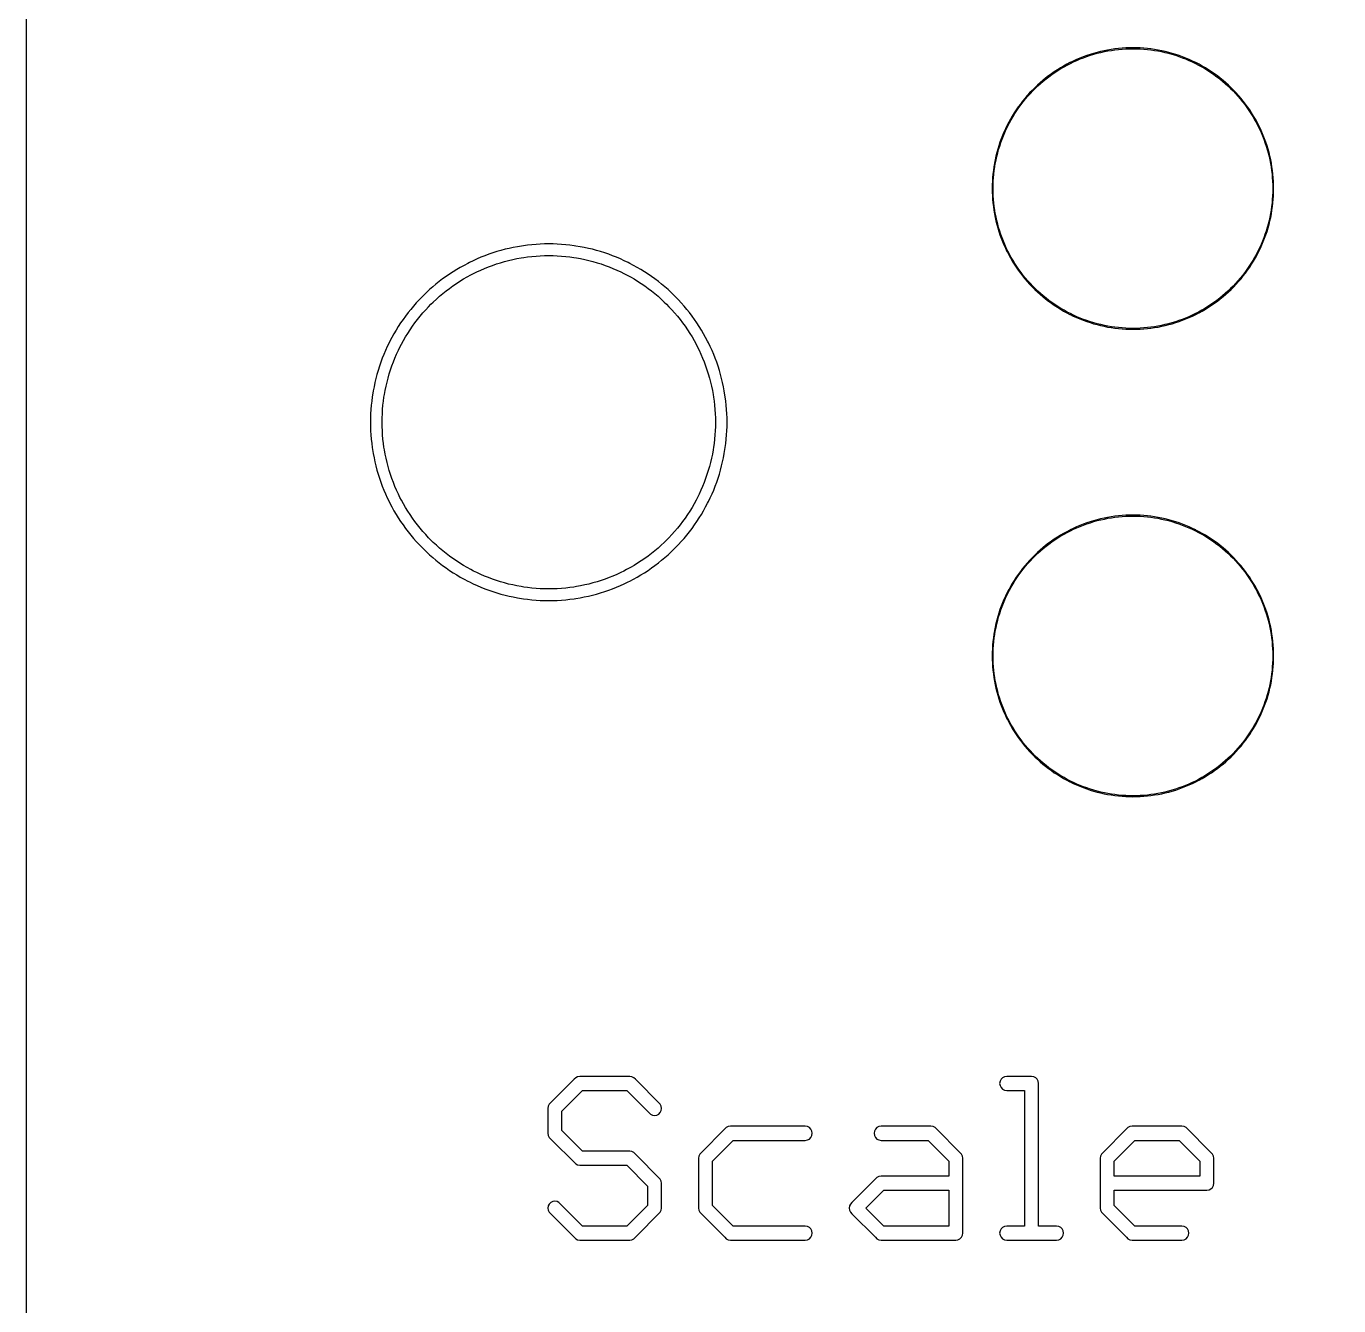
# Model space of a CAD drawing. Extents: x 9 to 70, y 0 to 129.
# Drawn here: x 8.95 to 23.21, y 82.99 to 96.9 of the extents above; entities that cross this region are included whole.
import ezdxf

# ---------------------------------------------------------------- set-up
doc = ezdxf.new("R2010")
doc.units = 0

msp = doc.modelspace()

# ---------------------------------------------------------------- linework, layer by layer
at = {"color": 5, "true_color": 0x0000ff}
msp.add_polyline3d([(69.56653, 0.3175, 0), (69.56653, 128.81762, 0), (8.94638, 128.81762, 0), (8.94638, 0.3175, 0), (69.56653, 0.3175, 0)], close=True, dxfattribs=at)
at = {"color": 34, "true_color": 0x008000}
for points in [[(8.94639, 0.3175, 0), (69.56654, 0.3175, 0), (69.56654, 128.81762, 0), (8.94639, 128.81762, 0), (8.94639, 0.3175, 0)], [(22.07279, 94.0703, 0), (22.09972, 94.09875, 0), (22.12613, 94.12771, 0), (22.15153, 94.15768, 0), (22.17642, 94.18816, 0), (22.2003, 94.21915, 0), (22.22341, 94.2509, 0), (22.24577, 94.28315, 0), (22.26736, 94.31617, 0), (22.28793, 94.34945, 0), (22.30774, 94.38348, 0), (22.32679, 94.41777, 0), (22.34483, 94.45283, 0), (22.34553, 94.45421, 0), (22.36255, 94.48951, 0), (22.3788, 94.52533, 0), (22.39404, 94.56139, 0), (22.40827, 94.59797, 0), (22.42173, 94.6348, 0), (22.43418, 94.67214, 0), (22.44561, 94.70973, 0), (22.45602, 94.74758, 0), (22.46542, 94.78568, 0), (22.47405, 94.82403, 0), (22.48167, 94.86264, 0), (22.48802, 94.90125, 0), (22.48827, 94.90278, 0), (22.49385, 94.94164, 0), (22.49843, 94.98075, 0), (22.50198, 95.01987, 0), (22.50452, 95.05899, 0), (22.50605, 95.0981, 0), (22.50655, 95.13747, 0), (22.50605, 95.17684, 0), (22.50452, 95.21596, 0), (22.50198, 95.25508, 0), (22.49843, 95.29419, 0), (22.49385, 95.33331, 0), (22.48827, 95.37217, 0), (22.48802, 95.3737, 0), (22.48192, 95.41078, 0), (22.48167, 95.41231, 0), (22.47405, 95.45092, 0), (22.46542, 95.48927, 0), (22.45602, 95.52737, 0), (22.44561, 95.56522, 0), (22.43418, 95.60281, 0), (22.42173, 95.64015, 0), (22.40827, 95.67698, 0), (22.39404, 95.71355, 0), (22.3788, 95.74962, 0), (22.36255, 95.78543, 0), (22.34553, 95.82074, 0), (22.34483, 95.82212, 0), (22.3275, 95.85579, 0), (22.32679, 95.85717, 0), (22.30774, 95.89146, 0), (22.28793, 95.9255, 0), (22.26736, 95.95877, 0), (22.24577, 95.99179, 0), (22.22341, 96.02405, 0), (22.2003, 96.0558, 0), (22.17642, 96.08679, 0), (22.15153, 96.11727, 0), (22.12613, 96.14724, 0), (22.09972, 96.1762, 0), (22.07279, 96.20464, 0), (22.0717, 96.20574, 0), (22.04376, 96.23368, 0), (22.01531, 96.2606, 0), (21.98635, 96.28702, 0), (21.95638, 96.31242, 0), (21.9259, 96.33731, 0), (21.89491, 96.36119, 0), (21.86316, 96.3843, 0), (21.8309, 96.40665, 0), (21.79788, 96.42824, 0), (21.76461, 96.44882, 0), (21.73057, 96.46863, 0), (21.69628, 96.48768, 0), (21.66123, 96.50571, 0), (21.65985, 96.50642, 0), (21.62455, 96.52344, 0), (21.58873, 96.53969, 0), (21.55266, 96.55493, 0), (21.51609, 96.56916, 0), (21.47926, 96.58262, 0), (21.44192, 96.59506, 0), (21.40433, 96.60649, 0), (21.36648, 96.61691, 0), (21.32838, 96.62631, 0), (21.29003, 96.63494, 0), (21.25142, 96.64256, 0), (21.21281, 96.64891, 0), (21.21128, 96.64915, 0), (21.17242, 96.65474, 0), (21.1333, 96.65931, 0), (21.09419, 96.66287, 0), (21.05507, 96.66541, 0), (21.01596, 96.66693, 0), (20.97659, 96.66744, 0), (20.93722, 96.66693, 0), (20.8981, 96.66541, 0), (20.85898, 96.66287, 0), (20.81987, 96.65931, 0), (20.78075, 96.65474, 0), (20.74189, 96.64915, 0), (20.74036, 96.64891, 0), (20.70175, 96.64256, 0), (20.66313, 96.63494, 0), (20.62479, 96.62631, 0), (20.58669, 96.61691, 0), (20.54883, 96.60649, 0), (20.51125, 96.59506, 0), (20.47391, 96.58262, 0), (20.43708, 96.56916, 0), (20.40051, 96.55493, 0), (20.36443, 96.53969, 0), (20.32862, 96.52344, 0), (20.29332, 96.50642, 0), (20.29194, 96.50571, 0), (20.25688, 96.48768, 0), (20.2226, 96.46863, 0), (20.18856, 96.44882, 0), (20.15529, 96.42824, 0), (20.12227, 96.40665, 0), (20.09001, 96.3843, 0), (20.05826, 96.36119, 0), (20.02727, 96.33731, 0), (19.99679, 96.31242, 0), (19.96681, 96.28702, 0), (19.93786, 96.2606, 0), (19.90941, 96.23368, 0), (19.88037, 96.20464, 0), (19.85344, 96.1762, 0), (19.82704, 96.14724, 0), (19.80164, 96.11727, 0), (19.77675, 96.08679, 0), (19.75287, 96.0558, 0), (19.72976, 96.02405, 0), (19.7074, 95.99179, 0), (19.68581, 95.95877, 0), (19.66524, 95.9255, 0), (19.64543, 95.89146, 0), (19.62638, 95.85717, 0), (19.62567, 95.85579, 0), (19.60833, 95.82212, 0), (19.60764, 95.82074, 0), (19.59062, 95.78543, 0), (19.57436, 95.74962, 0), (19.55913, 95.71355, 0), (19.54489, 95.67698, 0), (19.53144, 95.64015, 0), (19.51898, 95.60281, 0), (19.50756, 95.56522, 0), (19.49715, 95.52737, 0), (19.48774, 95.48927, 0), (19.47912, 95.45092, 0), (19.4715, 95.41231, 0), (19.47125, 95.41078, 0), (19.46515, 95.3737, 0), (19.4649, 95.37217, 0), (19.45932, 95.33331, 0), (19.45474, 95.29419, 0), (19.45119, 95.25508, 0), (19.44865, 95.21596, 0), (19.44712, 95.17684, 0), (19.44662, 95.13747, 0), (19.44712, 95.0981, 0), (19.44865, 95.05899, 0), (19.45119, 95.01987, 0), (19.45474, 94.98075, 0), (19.45932, 94.94164, 0), (19.4649, 94.90278, 0), (19.46515, 94.90125, 0), (19.4715, 94.86264, 0), (19.47912, 94.82403, 0), (19.48774, 94.78568, 0), (19.49715, 94.74758, 0), (19.50756, 94.70973, 0), (19.51898, 94.67214, 0), (19.53144, 94.6348, 0), (19.54489, 94.59797, 0), (19.55913, 94.56139, 0), (19.57436, 94.52533, 0), (19.59062, 94.48951, 0), (19.60764, 94.45421, 0), (19.60833, 94.45283, 0), (19.62638, 94.41777, 0), (19.64543, 94.38348, 0), (19.66524, 94.34945, 0), (19.68581, 94.31617, 0), (19.7074, 94.28315, 0), (19.72976, 94.2509, 0), (19.75287, 94.21915, 0), (19.77675, 94.18816, 0), (19.80164, 94.15768, 0), (19.82704, 94.12771, 0), (19.85344, 94.09875, 0), (19.88037, 94.0703, 0), (19.8807, 94.06997, 0), (19.90941, 94.04127, 0), (19.93786, 94.01434, 0), (19.96681, 93.98793, 0), (19.99679, 93.96253, 0), (20.02727, 93.93763, 0), (20.05826, 93.91376, 0), (20.09001, 93.89064, 0), (20.12227, 93.86829, 0), (20.15529, 93.8467, 0), (20.18856, 93.82613, 0), (20.2226, 93.80632, 0), (20.25688, 93.78727, 0), (20.25827, 93.78656, 0), (20.29194, 93.76923, 0), (20.29332, 93.76853, 0), (20.32862, 93.75151, 0), (20.36443, 93.73525, 0), (20.40051, 93.72001, 0), (20.43708, 93.70579, 0), (20.47391, 93.69233, 0), (20.51125, 93.67988, 0), (20.54883, 93.66845, 0), (20.58669, 93.65804, 0), (20.62479, 93.64864, 0), (20.66313, 93.64, 0), (20.70175, 93.63238, 0), (20.74036, 93.62603, 0), (20.74189, 93.62579, 0), (20.78075, 93.6202, 0), (20.81987, 93.61563, 0), (20.85898, 93.61208, 0), (20.8981, 93.60954, 0), (20.93722, 93.60801, 0), (20.97659, 93.6075, 0), (21.01596, 93.60801, 0), (21.05507, 93.60954, 0), (21.09419, 93.61208, 0), (21.1333, 93.61563, 0), (21.17242, 93.6202, 0), (21.21128, 93.62579, 0), (21.21281, 93.62603, 0), (21.25142, 93.63238, 0), (21.29003, 93.64, 0), (21.32838, 93.64864, 0), (21.36648, 93.65804, 0), (21.40433, 93.66845, 0), (21.44192, 93.67988, 0), (21.47926, 93.69233, 0), (21.51609, 93.70579, 0), (21.55266, 93.72001, 0), (21.58873, 93.73525, 0), (21.62455, 93.75151, 0), (21.65985, 93.76853, 0), (21.66123, 93.76923, 0), (21.6949, 93.78656, 0), (21.69628, 93.78727, 0), (21.73057, 93.80632, 0), (21.76461, 93.82613, 0), (21.79788, 93.8467, 0), (21.8309, 93.86829, 0), (21.86316, 93.89064, 0), (21.89491, 93.91376, 0), (21.9259, 93.93763, 0), (21.95638, 93.96253, 0), (21.98635, 93.98793, 0), (22.01531, 94.01434, 0), (22.04376, 94.04127, 0), (22.07279, 94.0703, 0)], [(21.05507, 93.61944, 0), (21.01596, 93.61792, 0), (20.97659, 93.61741, 0), (20.93722, 93.61792, 0), (20.8981, 93.61944, 0), (20.85898, 93.62198, 0), (20.81987, 93.62554, 0), (20.78075, 93.63011, 0), (20.74245, 93.63562, 0), (20.7048, 93.64181, 0), (20.6662, 93.64943, 0), (20.62784, 93.65806, 0), (20.58974, 93.66746, 0), (20.5519, 93.67787, 0), (20.5143, 93.6893, 0), (20.47697, 93.70175, 0), (20.44014, 93.71521, 0), (20.40356, 93.72944, 0), (20.3675, 93.74468, 0), (20.33168, 93.76093, 0), (20.29668, 93.7778, 0), (20.2627, 93.79528, 0), (20.22842, 93.81433, 0), (20.19438, 93.83414, 0), (20.16111, 93.85472, 0), (20.12809, 93.87631, 0), (20.09583, 93.89866, 0), (20.06408, 93.92177, 0), (20.03309, 93.94565, 0), (20.00261, 93.97054, 0), (19.97263, 93.99594, 0), (19.94368, 94.02236, 0), (19.9153, 94.04922, 0), (19.88821, 94.07631, 0), (19.86147, 94.10457, 0), (19.83505, 94.13353, 0), (19.80965, 94.1635, 0), (19.78475, 94.19398, 0), (19.76088, 94.22497, 0), (19.73777, 94.25672, 0), (19.71542, 94.28898, 0), (19.69382, 94.322, 0), (19.67325, 94.35527, 0), (19.65344, 94.38931, 0), (19.63439, 94.4236, 0), (19.61676, 94.45788, 0), (19.60004, 94.49257, 0), (19.58379, 94.52839, 0), (19.56854, 94.56446, 0), (19.55432, 94.60103, 0), (19.54085, 94.63786, 0), (19.52842, 94.6752, 0), (19.51699, 94.71279, 0), (19.50657, 94.75064, 0), (19.49717, 94.78874, 0), (19.48854, 94.82709, 0), (19.48092, 94.8657, 0), (19.47473, 94.90334, 0), (19.46922, 94.94164, 0), (19.46465, 94.98075, 0), (19.46108, 95.01987, 0), (19.45855, 95.05899, 0), (19.45703, 95.0981, 0), (19.45652, 95.13747, 0), (19.45703, 95.17684, 0), (19.45855, 95.21596, 0), (19.46108, 95.25508, 0), (19.46465, 95.29419, 0), (19.46922, 95.33331, 0), (19.47473, 95.37161, 0), (19.48092, 95.40925, 0), (19.48854, 95.44785, 0), (19.49717, 95.48621, 0), (19.50657, 95.52431, 0), (19.51699, 95.56215, 0), (19.52842, 95.59975, 0), (19.54085, 95.63708, 0), (19.55432, 95.67391, 0), (19.56854, 95.71049, 0), (19.58379, 95.74656, 0), (19.60004, 95.78237, 0), (19.61676, 95.81707, 0), (19.63439, 95.85135, 0), (19.65344, 95.88564, 0), (19.67325, 95.91968, 0), (19.69382, 95.95295, 0), (19.71542, 95.98597, 0), (19.73777, 96.01823, 0), (19.76088, 96.04998, 0), (19.78475, 96.08097, 0), (19.80965, 96.11145, 0), (19.83505, 96.14142, 0), (19.86147, 96.17037, 0), (19.88839, 96.19882, 0), (19.91522, 96.22566, 0), (19.91524, 96.22567, 0), (19.94368, 96.25259, 0), (19.97263, 96.27901, 0), (20.00261, 96.30441, 0), (20.03309, 96.3293, 0), (20.06408, 96.35317, 0), (20.09583, 96.37629, 0), (20.12809, 96.39864, 0), (20.16111, 96.42023, 0), (20.19438, 96.4408, 0), (20.22842, 96.46062, 0), (20.2627, 96.47967, 0), (20.29668, 96.49714, 0), (20.33168, 96.51401, 0), (20.3675, 96.53027, 0), (20.40356, 96.54551, 0), (20.44014, 96.55973, 0), (20.47697, 96.5732, 0), (20.5143, 96.58564, 0), (20.5519, 96.59707, 0), (20.58974, 96.60749, 0), (20.62784, 96.61688, 0), (20.6662, 96.62552, 0), (20.7048, 96.63314, 0), (20.74245, 96.63933, 0), (20.78075, 96.64484, 0), (20.81987, 96.64941, 0), (20.85898, 96.65296, 0), (20.8981, 96.6555, 0), (20.93722, 96.65703, 0), (20.97659, 96.65754, 0), (21.01596, 96.65703, 0), (21.05507, 96.6555, 0), (21.09419, 96.65296, 0), (21.1333, 96.64941, 0), (21.17242, 96.64484, 0), (21.21072, 96.63933, 0), (21.24836, 96.63314, 0), (21.28697, 96.62552, 0), (21.32532, 96.61688, 0), (21.36342, 96.60749, 0), (21.40127, 96.59707, 0), (21.43886, 96.58564, 0), (21.4762, 96.5732, 0), (21.51303, 96.55973, 0), (21.5496, 96.54551, 0), (21.58567, 96.53027, 0), (21.62148, 96.51401, 0), (21.65649, 96.49715, 0), (21.69046, 96.47967, 0), (21.72475, 96.46062, 0), (21.75879, 96.4408, 0), (21.79206, 96.42023, 0), (21.82508, 96.39864, 0), (21.85734, 96.37629, 0), (21.88909, 96.35317, 0), (21.92008, 96.3293, 0), (21.95056, 96.30441, 0), (21.98053, 96.27901, 0), (22.00949, 96.25259, 0), (22.03793, 96.22567, 0), (22.06478, 96.19882, 0), (22.0917, 96.17037, 0), (22.11812, 96.14142, 0), (22.14352, 96.11145, 0), (22.16841, 96.08097, 0), (22.19229, 96.04998, 0), (22.2154, 96.01823, 0), (22.23775, 95.98597, 0), (22.25934, 95.95295, 0), (22.27992, 95.91968, 0), (22.29973, 95.88564, 0), (22.31878, 95.85135, 0), (22.33626, 95.81737, 0), (22.35313, 95.78237, 0), (22.36938, 95.74656, 0), (22.38462, 95.71049, 0), (22.39885, 95.67391, 0), (22.41231, 95.63708, 0), (22.42475, 95.59975, 0), (22.43618, 95.56215, 0), (22.4466, 95.52431, 0), (22.456, 95.48621, 0), (22.46463, 95.44785, 0), (22.47225, 95.40925, 0), (22.47844, 95.37161, 0), (22.48395, 95.33331, 0), (22.48852, 95.29419, 0), (22.49208, 95.25508, 0), (22.49462, 95.21596, 0), (22.49614, 95.17684, 0), (22.49665, 95.13747, 0), (22.49614, 95.0981, 0), (22.49462, 95.05899, 0), (22.49208, 95.01987, 0), (22.48852, 94.98075, 0), (22.48395, 94.94164, 0), (22.47844, 94.90334, 0), (22.47225, 94.8657, 0), (22.46463, 94.82709, 0), (22.456, 94.78874, 0), (22.4466, 94.75064, 0), (22.43618, 94.71279, 0), (22.42475, 94.6752, 0), (22.41231, 94.63786, 0), (22.39885, 94.60103, 0), (22.38462, 94.56446, 0), (22.36938, 94.52839, 0), (22.35313, 94.49257, 0), (22.33626, 94.45758, 0), (22.31878, 94.4236, 0), (22.29973, 94.38931, 0), (22.27992, 94.35527, 0), (22.25934, 94.322, 0), (22.23775, 94.28898, 0), (22.2154, 94.25672, 0), (22.19229, 94.22497, 0), (22.16841, 94.19398, 0), (22.14352, 94.1635, 0), (22.11812, 94.13353, 0), (22.0917, 94.10457, 0), (22.06496, 94.07631, 0), (22.03787, 94.04922, 0), (22.00949, 94.02236, 0), (21.98053, 93.99594, 0), (21.95056, 93.97054, 0), (21.92008, 93.94565, 0), (21.88909, 93.92177, 0), (21.85734, 93.89866, 0), (21.82508, 93.87631, 0), (21.79206, 93.85472, 0), (21.75879, 93.83414, 0), (21.72475, 93.81433, 0), (21.69046, 93.79528, 0), (21.65648, 93.7778, 0), (21.62148, 93.76093, 0), (21.58567, 93.74468, 0), (21.5496, 93.72944, 0), (21.51303, 93.71521, 0), (21.4762, 93.70175, 0), (21.43886, 93.6893, 0), (21.40127, 93.67787, 0), (21.36342, 93.66746, 0), (21.32532, 93.65806, 0), (21.28697, 93.64943, 0), (21.24836, 93.64181, 0), (21.21072, 93.63562, 0), (21.17242, 93.63011, 0), (21.1333, 93.62554, 0), (21.09419, 93.62198, 0), (21.05507, 93.61944, 0)], [(14.58061, 94.53549, 0), (14.53464, 94.53372, 0), (14.48866, 94.53092, 0), (14.44269, 94.52686, 0), (14.39697, 94.52178, 0), (14.3515, 94.51568, 0), (14.33188, 94.51257, 0), (14.28641, 94.50521, 0), (14.2412, 94.49683, 0), (14.19624, 94.48743, 0), (14.15129, 94.47676, 0), (14.10684, 94.46508, 0), (14.06264, 94.45212, 0), (14.0187, 94.43815, 0), (13.97526, 94.42317, 0), (13.93208, 94.40716, 0), (13.88941, 94.39015, 0), (13.84725, 94.37211, 0), (13.80534, 94.35281, 0), (13.76394, 94.33274, 0), (13.74623, 94.32372, 0), (13.70534, 94.30239, 0), (13.66495, 94.28029, 0), (13.62533, 94.25717, 0), (13.58621, 94.23304, 0), (13.54761, 94.2079, 0), (13.50951, 94.18174, 0), (13.47242, 94.15481, 0), (13.43559, 94.12713, 0), (13.39978, 94.09817, 0), (13.36447, 94.06871, 0), (13.33018, 94.03823, 0), (13.2964, 94.00673, 0), (13.26338, 93.97473, 0), (13.24933, 93.96068, 0), (13.21733, 93.92766, 0), (13.18583, 93.89388, 0), (13.15535, 93.85959, 0), (13.12589, 93.82428, 0), (13.09693, 93.78847, 0), (13.06925, 93.75164, 0), (13.04232, 93.71455, 0), (13.01616, 93.67645, 0), (12.99101, 93.63784, 0), (12.96688, 93.59873, 0), (12.94377, 93.5591, 0), (12.94372, 93.559, 0), (12.92167, 93.51872, 0), (12.90034, 93.47782, 0), (12.89132, 93.46012, 0), (12.87125, 93.41872, 0), (12.85195, 93.37681, 0), (12.83391, 93.33465, 0), (12.81689, 93.29197, 0), (12.80089, 93.24879, 0), (12.78591, 93.20536, 0), (12.77194, 93.16142, 0), (12.75898, 93.11722, 0), (12.7473, 93.07277, 0), (12.73663, 93.02781, 0), (12.72723, 92.98286, 0), (12.71885, 92.93764, 0), (12.71148, 92.89218, 0), (12.70838, 92.87256, 0), (12.70228, 92.82709, 0), (12.6972, 92.78137, 0), (12.69314, 92.73539, 0), (12.69034, 92.68942, 0), (12.68857, 92.64345, 0), (12.68806, 92.59747, 0), (12.68857, 92.5515, 0), (12.69034, 92.50553, 0), (12.69314, 92.45955, 0), (12.6972, 92.41358, 0), (12.70228, 92.36786, 0), (12.70838, 92.32239, 0), (12.71148, 92.30277, 0), (12.71885, 92.2573, 0), (12.72723, 92.21209, 0), (12.73663, 92.16713, 0), (12.7473, 92.12217, 0), (12.75898, 92.07772, 0), (12.77194, 92.03353, 0), (12.78591, 91.98959, 0), (12.80089, 91.94615, 0), (12.81689, 91.90297, 0), (12.83391, 91.8603, 0), (12.85195, 91.81814, 0), (12.87125, 91.77623, 0), (12.89132, 91.73482, 0), (12.90034, 91.71712, 0), (12.92167, 91.67623, 0), (12.94377, 91.63584, 0), (12.96688, 91.59622, 0), (12.99101, 91.5571, 0), (13.01616, 91.51849, 0), (13.04232, 91.48039, 0), (13.06925, 91.44331, 0), (13.09693, 91.40648, 0), (13.12589, 91.37067, 0), (13.15535, 91.33536, 0), (13.18583, 91.30107, 0), (13.21733, 91.26729, 0), (13.24933, 91.23427, 0), (13.26338, 91.22022, 0), (13.2964, 91.18822, 0), (13.33018, 91.15672, 0), (13.36447, 91.12624, 0), (13.39978, 91.09678, 0), (13.43559, 91.06782, 0), (13.47242, 91.04013, 0), (13.50951, 91.01321, 0), (13.54761, 90.98705, 0), (13.58621, 90.9619, 0), (13.62533, 90.93777, 0), (13.66495, 90.91466, 0), (13.70534, 90.89256, 0), (13.74623, 90.87122, 0), (13.76394, 90.8622, 0), (13.80534, 90.84214, 0), (13.84725, 90.82283, 0), (13.88941, 90.8048, 0), (13.93208, 90.78778, 0), (13.97526, 90.77178, 0), (14.0187, 90.75679, 0), (14.06264, 90.74282, 0), (14.10684, 90.72987, 0), (14.15129, 90.71819, 0), (14.19624, 90.70752, 0), (14.2412, 90.69812, 0), (14.28641, 90.68974, 0), (14.33188, 90.68237, 0), (14.3515, 90.67926, 0), (14.39697, 90.67317, 0), (14.44269, 90.66809, 0), (14.48866, 90.66403, 0), (14.53464, 90.66123, 0), (14.58061, 90.65945, 0), (14.62658, 90.65894, 0), (14.67256, 90.65945, 0), (14.71853, 90.66123, 0), (14.76451, 90.66403, 0), (14.81048, 90.66809, 0), (14.8562, 90.67317, 0), (14.90167, 90.67926, 0), (14.92129, 90.68237, 0), (14.96676, 90.68974, 0), (15.01197, 90.69812, 0), (15.05693, 90.70752, 0), (15.10188, 90.71819, 0), (15.14633, 90.72987, 0), (15.19053, 90.74282, 0), (15.23447, 90.75679, 0), (15.27791, 90.77178, 0), (15.32109, 90.78778, 0), (15.36376, 90.8048, 0), (15.40592, 90.82283, 0), (15.44783, 90.84214, 0), (15.48923, 90.8622, 0), (15.50694, 90.87122, 0), (15.54783, 90.89256, 0), (15.58822, 90.91466, 0), (15.62784, 90.93777, 0), (15.66696, 90.9619, 0), (15.70556, 90.98705, 0), (15.74366, 91.01321, 0), (15.78075, 91.04013, 0), (15.81758, 91.06782, 0), (15.85339, 91.09678, 0), (15.8887, 91.12624, 0), (15.92299, 91.15672, 0), (15.95677, 91.18822, 0), (15.98979, 91.22022, 0), (16.00384, 91.23427, 0), (16.03584, 91.26729, 0), (16.06734, 91.30107, 0), (16.09781, 91.33536, 0), (16.12728, 91.37067, 0), (16.15624, 91.40648, 0), (16.18392, 91.44331, 0), (16.21085, 91.48039, 0), (16.23701, 91.51849, 0), (16.26216, 91.5571, 0), (16.28629, 91.59622, 0), (16.3094, 91.63584, 0), (16.33149, 91.67623, 0), (16.35283, 91.71712, 0), (16.36185, 91.73482, 0), (16.38192, 91.77623, 0), (16.40121, 91.81814, 0), (16.41926, 91.8603, 0), (16.43628, 91.90297, 0), (16.45227, 91.94615, 0), (16.46726, 91.98959, 0), (16.48123, 92.03353, 0), (16.49419, 92.07772, 0), (16.50587, 92.12217, 0), (16.51654, 92.16713, 0), (16.52593, 92.21209, 0), (16.53432, 92.2573, 0), (16.54169, 92.30277, 0), (16.54479, 92.32239, 0), (16.55089, 92.36786, 0), (16.55596, 92.41358, 0), (16.56003, 92.45955, 0), (16.56283, 92.50553, 0), (16.56459, 92.5515, 0), (16.56511, 92.59747, 0), (16.56459, 92.64345, 0), (16.56283, 92.68942, 0), (16.56003, 92.73539, 0), (16.55596, 92.78137, 0), (16.55089, 92.82709, 0), (16.54479, 92.87256, 0), (16.54169, 92.89218, 0), (16.53432, 92.93764, 0), (16.52593, 92.98286, 0), (16.51654, 93.02781, 0), (16.50587, 93.07277, 0), (16.49419, 93.11722, 0), (16.48123, 93.16142, 0), (16.46726, 93.20536, 0), (16.45227, 93.24879, 0), (16.43628, 93.29197, 0), (16.41926, 93.33465, 0), (16.40121, 93.37681, 0), (16.38192, 93.41872, 0), (16.36185, 93.46012, 0), (16.35283, 93.47782, 0), (16.33149, 93.51872, 0), (16.30945, 93.559, 0), (16.3094, 93.5591, 0), (16.28629, 93.59873, 0), (16.26216, 93.63784, 0), (16.23701, 93.67645, 0), (16.21085, 93.71455, 0), (16.18392, 93.75164, 0), (16.15624, 93.78847, 0), (16.12728, 93.82428, 0), (16.09781, 93.85959, 0), (16.06734, 93.89388, 0), (16.03584, 93.92766, 0), (16.00384, 93.96068, 0), (15.98979, 93.97473, 0), (15.95677, 94.00673, 0), (15.92299, 94.03823, 0), (15.8887, 94.06871, 0), (15.85339, 94.09817, 0), (15.81758, 94.12713, 0), (15.78075, 94.15481, 0), (15.74366, 94.18174, 0), (15.70556, 94.2079, 0), (15.66696, 94.23304, 0), (15.62784, 94.25717, 0), (15.58822, 94.28029, 0), (15.54783, 94.30239, 0), (15.50694, 94.32372, 0), (15.48923, 94.33274, 0), (15.44783, 94.35281, 0), (15.40592, 94.37211, 0), (15.36376, 94.39015, 0), (15.32109, 94.40716, 0), (15.27791, 94.42317, 0), (15.23447, 94.43815, 0), (15.19053, 94.45212, 0), (15.14633, 94.46508, 0), (15.10188, 94.47676, 0), (15.05693, 94.48743, 0), (15.01197, 94.49683, 0), (14.96676, 94.50521, 0), (14.92129, 94.51257, 0), (14.90167, 94.51568, 0), (14.8562, 94.52178, 0), (14.81048, 94.52686, 0), (14.76451, 94.53092, 0), (14.71853, 94.53372, 0), (14.67256, 94.53549, 0), (14.62658, 94.536, 0), (14.58061, 94.53549, 0)], [(14.71853, 90.78823, 0), (14.67256, 90.78645, 0), (14.62658, 90.78595, 0), (14.58061, 90.78645, 0), (14.53464, 90.78823, 0), (14.48866, 90.79103, 0), (14.44269, 90.79509, 0), (14.39697, 90.80017, 0), (14.35393, 90.80594, 0), (14.32566, 90.81052, 0), (14.28045, 90.81891, 0), (14.23549, 90.8283, 0), (14.19053, 90.83897, 0), (14.14608, 90.85066, 0), (14.10189, 90.86361, 0), (14.05794, 90.87758, 0), (14.01451, 90.89257, 0), (13.97133, 90.90857, 0), (13.92866, 90.92559, 0), (13.88649, 90.94362, 0), (13.84458, 90.96292, 0), (13.80904, 90.98015, 0), (13.77999, 90.99531, 0), (13.7396, 91.0174, 0), (13.69998, 91.04052, 0), (13.66086, 91.06465, 0), (13.62226, 91.08979, 0), (13.58416, 91.11596, 0), (13.54707, 91.14288, 0), (13.51024, 91.17057, 0), (13.47443, 91.19952, 0), (13.43912, 91.22899, 0), (13.40483, 91.25947, 0), (13.37105, 91.29096, 0), (13.34516, 91.31605, 0), (13.32007, 91.34194, 0), (13.28858, 91.37572, 0), (13.2581, 91.41001, 0), (13.22863, 91.44532, 0), (13.19968, 91.48113, 0), (13.17199, 91.51796, 0), (13.14507, 91.55504, 0), (13.11891, 91.59314, 0), (13.09376, 91.63175, 0), (13.06963, 91.67087, 0), (13.04652, 91.71049, 0), (13.02442, 91.75088, 0), (13.00928, 91.77989, 0), (12.99204, 91.81547, 0), (12.97273, 91.85738, 0), (12.9547, 91.89955, 0), (12.93768, 91.94222, 0), (12.92168, 91.9854, 0), (12.90669, 92.02883, 0), (12.89272, 92.07277, 0), (12.87977, 92.11697, 0), (12.86808, 92.16142, 0), (12.85742, 92.20638, 0), (12.84802, 92.25134, 0), (12.83964, 92.29655, 0), (12.83504, 92.32492, 0), (12.82928, 92.36786, 0), (12.8242, 92.41358, 0), (12.82014, 92.45955, 0), (12.81734, 92.50553, 0), (12.81557, 92.5515, 0), (12.81506, 92.59747, 0), (12.81557, 92.64345, 0), (12.81734, 92.68942, 0), (12.82014, 92.73539, 0), (12.8242, 92.78137, 0), (12.82928, 92.82709, 0), (12.83504, 92.86999, 0), (12.83964, 92.8984, 0), (12.84802, 92.94361, 0), (12.85742, 92.98857, 0), (12.86808, 93.03353, 0), (12.87977, 93.07798, 0), (12.89272, 93.12217, 0), (12.90669, 93.16611, 0), (12.92168, 93.20955, 0), (12.93768, 93.25273, 0), (12.9547, 93.2954, 0), (12.97273, 93.33756, 0), (12.99204, 93.37947, 0), (13.00924, 93.41498, 0), (13.02442, 93.44407, 0), (13.04652, 93.48445, 0), (13.06963, 93.52408, 0), (13.09376, 93.56319, 0), (13.11891, 93.6018, 0), (13.14507, 93.6399, 0), (13.17199, 93.67699, 0), (13.19968, 93.71382, 0), (13.22863, 93.74963, 0), (13.2581, 93.78494, 0), (13.28858, 93.81923, 0), (13.32007, 93.85301, 0), (13.34513, 93.87886, 0), (13.37105, 93.90398, 0), (13.40483, 93.93548, 0), (13.43912, 93.96596, 0), (13.47443, 93.99542, 0), (13.51024, 94.02438, 0), (13.54707, 94.05207, 0), (13.58416, 94.07899, 0), (13.62226, 94.10515, 0), (13.66086, 94.1303, 0), (13.69998, 94.15443, 0), (13.7396, 94.17754, 0), (13.77999, 94.19964, 0), (13.809, 94.21478, 0), (13.84458, 94.23202, 0), (13.88649, 94.25133, 0), (13.92866, 94.26936, 0), (13.97133, 94.28638, 0), (14.01451, 94.30238, 0), (14.05794, 94.31737, 0), (14.10189, 94.33134, 0), (14.14608, 94.34429, 0), (14.19053, 94.35597, 0), (14.23549, 94.36664, 0), (14.28045, 94.37604, 0), (14.32566, 94.38442, 0), (14.35407, 94.38902, 0), (14.39697, 94.39478, 0), (14.44269, 94.39986, 0), (14.48866, 94.40392, 0), (14.53464, 94.40672, 0), (14.58061, 94.40849, 0), (14.62658, 94.409, 0), (14.67256, 94.40849, 0), (14.71853, 94.40672, 0), (14.76451, 94.40392, 0), (14.81048, 94.39986, 0), (14.8562, 94.39478, 0), (14.8991, 94.38902, 0), (14.92751, 94.38442, 0), (14.97272, 94.37604, 0), (15.01768, 94.36664, 0), (15.06264, 94.35597, 0), (15.10709, 94.34429, 0), (15.15128, 94.33134, 0), (15.19523, 94.31737, 0), (15.23866, 94.30238, 0), (15.28184, 94.28638, 0), (15.32451, 94.26936, 0), (15.36668, 94.25133, 0), (15.40859, 94.23202, 0), (15.44417, 94.21478, 0), (15.47318, 94.19964, 0), (15.51357, 94.17754, 0), (15.55319, 94.15443, 0), (15.59231, 94.1303, 0), (15.63091, 94.10515, 0), (15.66901, 94.07899, 0), (15.7061, 94.05207, 0), (15.74293, 94.02438, 0), (15.77874, 93.99542, 0), (15.81405, 93.96596, 0), (15.84834, 93.93548, 0), (15.88212, 93.90398, 0), (15.90804, 93.87886, 0), (15.9331, 93.85301, 0), (15.96459, 93.81923, 0), (15.99507, 93.78494, 0), (16.02453, 93.74963, 0), (16.05349, 93.71382, 0), (16.08118, 93.67699, 0), (16.1081, 93.6399, 0), (16.13426, 93.6018, 0), (16.15941, 93.56319, 0), (16.18354, 93.52408, 0), (16.20665, 93.48445, 0), (16.22875, 93.44407, 0), (16.24393, 93.41498, 0), (16.26113, 93.37947, 0), (16.28043, 93.33756, 0), (16.29846, 93.2954, 0), (16.31549, 93.25273, 0), (16.33148, 93.20955, 0), (16.34648, 93.16611, 0), (16.36045, 93.12217, 0), (16.3734, 93.07798, 0), (16.38509, 93.03353, 0), (16.39575, 92.98857, 0), (16.40515, 92.94361, 0), (16.41353, 92.8984, 0), (16.41813, 92.86999, 0), (16.42389, 92.82709, 0), (16.42897, 92.78137, 0), (16.43302, 92.73539, 0), (16.43583, 92.68942, 0), (16.4376, 92.64345, 0), (16.43811, 92.59747, 0), (16.4376, 92.5515, 0), (16.43583, 92.50553, 0), (16.43302, 92.45955, 0), (16.42897, 92.41358, 0), (16.42389, 92.36786, 0), (16.41813, 92.32492, 0), (16.41353, 92.29655, 0), (16.40515, 92.25134, 0), (16.39575, 92.20638, 0), (16.38509, 92.16142, 0), (16.3734, 92.11697, 0), (16.36045, 92.07277, 0), (16.34648, 92.02883, 0), (16.33148, 91.9854, 0), (16.31549, 91.94222, 0), (16.29846, 91.89955, 0), (16.28043, 91.85738, 0), (16.26113, 91.81547, 0), (16.24389, 91.77989, 0), (16.22875, 91.75088, 0), (16.20665, 91.71049, 0), (16.18354, 91.67087, 0), (16.15941, 91.63175, 0), (16.13426, 91.59314, 0), (16.1081, 91.55504, 0), (16.08118, 91.51796, 0), (16.05349, 91.48113, 0), (16.02453, 91.44532, 0), (15.99507, 91.41001, 0), (15.96459, 91.37572, 0), (15.9331, 91.34194, 0), (15.90801, 91.31605, 0), (15.88212, 91.29096, 0), (15.84834, 91.25947, 0), (15.81405, 91.22899, 0), (15.77874, 91.19952, 0), (15.74293, 91.17057, 0), (15.7061, 91.14288, 0), (15.66901, 91.11596, 0), (15.63091, 91.08979, 0), (15.59231, 91.06465, 0), (15.55319, 91.04052, 0), (15.51357, 91.0174, 0), (15.47318, 90.99531, 0), (15.44413, 90.98015, 0), (15.40859, 90.96292, 0), (15.36668, 90.94362, 0), (15.32451, 90.92559, 0), (15.28184, 90.90857, 0), (15.23866, 90.89257, 0), (15.19523, 90.87758, 0), (15.15128, 90.86361, 0), (15.10709, 90.85066, 0), (15.06264, 90.83897, 0), (15.01768, 90.8283, 0), (14.97272, 90.81891, 0), (14.92751, 90.81052, 0), (14.89924, 90.80594, 0), (14.8562, 90.80017, 0), (14.81048, 90.79509, 0), (14.76451, 90.79103, 0), (14.71853, 90.78823, 0)], [(22.07279, 88.9903, 0), (22.09972, 89.01875, 0), (22.12613, 89.04771, 0), (22.15153, 89.07768, 0), (22.17642, 89.10816, 0), (22.2003, 89.13915, 0), (22.22341, 89.1709, 0), (22.24577, 89.20315, 0), (22.26736, 89.23617, 0), (22.28793, 89.26945, 0), (22.30774, 89.30348, 0), (22.32679, 89.33777, 0), (22.34483, 89.37283, 0), (22.34553, 89.37421, 0), (22.36255, 89.40951, 0), (22.3788, 89.44533, 0), (22.39404, 89.48139, 0), (22.40827, 89.51797, 0), (22.42173, 89.5548, 0), (22.43418, 89.59214, 0), (22.44561, 89.62973, 0), (22.45602, 89.66758, 0), (22.46542, 89.70568, 0), (22.47405, 89.74403, 0), (22.48167, 89.78264, 0), (22.48802, 89.82125, 0), (22.48827, 89.82278, 0), (22.49385, 89.86164, 0), (22.49843, 89.90076, 0), (22.50198, 89.93987, 0), (22.50452, 89.97899, 0), (22.50605, 90.0181, 0), (22.50655, 90.05747, 0), (22.50605, 90.09684, 0), (22.50452, 90.13596, 0), (22.50198, 90.17508, 0), (22.49843, 90.21419, 0), (22.49385, 90.25331, 0), (22.48827, 90.29217, 0), (22.48802, 90.2937, 0), (22.48192, 90.33078, 0), (22.48167, 90.33231, 0), (22.47405, 90.37092, 0), (22.46542, 90.40927, 0), (22.45602, 90.44737, 0), (22.44561, 90.48522, 0), (22.43418, 90.52281, 0), (22.42173, 90.56015, 0), (22.40827, 90.59698, 0), (22.39404, 90.63355, 0), (22.3788, 90.66962, 0), (22.36255, 90.70543, 0), (22.34553, 90.74074, 0), (22.34483, 90.74212, 0), (22.3275, 90.77579, 0), (22.32679, 90.77717, 0), (22.30774, 90.81146, 0), (22.28793, 90.8455, 0), (22.26736, 90.87877, 0), (22.24577, 90.91179, 0), (22.22341, 90.94405, 0), (22.2003, 90.9758, 0), (22.17642, 91.00679, 0), (22.15153, 91.03727, 0), (22.12613, 91.06724, 0), (22.09972, 91.0962, 0), (22.07279, 91.12464, 0), (22.0717, 91.12574, 0), (22.04376, 91.15368, 0), (22.01531, 91.1806, 0), (21.98635, 91.20702, 0), (21.95638, 91.23242, 0), (21.9259, 91.25731, 0), (21.89491, 91.28119, 0), (21.86316, 91.3043, 0), (21.8309, 91.32665, 0), (21.79788, 91.34824, 0), (21.76461, 91.36882, 0), (21.73057, 91.38863, 0), (21.69628, 91.40768, 0), (21.66123, 91.42571, 0), (21.65985, 91.42642, 0), (21.62455, 91.44344, 0), (21.58873, 91.45969, 0), (21.55266, 91.47493, 0), (21.51609, 91.48916, 0), (21.47926, 91.50262, 0), (21.44192, 91.51506, 0), (21.40433, 91.52649, 0), (21.36648, 91.53691, 0), (21.32838, 91.54631, 0), (21.29003, 91.55494, 0), (21.25142, 91.56256, 0), (21.21281, 91.56891, 0), (21.21128, 91.56915, 0), (21.17242, 91.57474, 0), (21.1333, 91.57931, 0), (21.09419, 91.58287, 0), (21.05507, 91.58541, 0), (21.01596, 91.58693, 0), (20.97659, 91.58744, 0), (20.93722, 91.58693, 0), (20.8981, 91.58541, 0), (20.85898, 91.58287, 0), (20.81987, 91.57931, 0), (20.78075, 91.57474, 0), (20.74189, 91.56915, 0), (20.74036, 91.56891, 0), (20.70175, 91.56256, 0), (20.66313, 91.55494, 0), (20.62479, 91.54631, 0), (20.58669, 91.53691, 0), (20.54883, 91.52649, 0), (20.51125, 91.51506, 0), (20.47391, 91.50262, 0), (20.43708, 91.48916, 0), (20.40051, 91.47493, 0), (20.36443, 91.45969, 0), (20.32862, 91.44344, 0), (20.29332, 91.42642, 0), (20.29194, 91.42571, 0), (20.25688, 91.40768, 0), (20.2226, 91.38863, 0), (20.18856, 91.36882, 0), (20.15529, 91.34824, 0), (20.12227, 91.32665, 0), (20.09001, 91.3043, 0), (20.05826, 91.28119, 0), (20.02727, 91.25731, 0), (19.99679, 91.23242, 0), (19.96681, 91.20702, 0), (19.93786, 91.1806, 0), (19.90941, 91.15368, 0), (19.88037, 91.12464, 0), (19.85344, 91.0962, 0), (19.82704, 91.06724, 0), (19.80164, 91.03727, 0), (19.77675, 91.00679, 0), (19.75287, 90.9758, 0), (19.72976, 90.94405, 0), (19.7074, 90.91179, 0), (19.68581, 90.87877, 0), (19.66524, 90.8455, 0), (19.64543, 90.81146, 0), (19.62638, 90.77717, 0), (19.62567, 90.77579, 0), (19.60833, 90.74212, 0), (19.60764, 90.74074, 0), (19.59062, 90.70543, 0), (19.57436, 90.66962, 0), (19.55913, 90.63355, 0), (19.54489, 90.59698, 0), (19.53144, 90.56015, 0), (19.51898, 90.52281, 0), (19.50756, 90.48522, 0), (19.49715, 90.44737, 0), (19.48774, 90.40927, 0), (19.47912, 90.37092, 0), (19.4715, 90.33231, 0), (19.47125, 90.33078, 0), (19.46515, 90.2937, 0), (19.4649, 90.29217, 0), (19.45932, 90.25331, 0), (19.45474, 90.21419, 0), (19.45119, 90.17508, 0), (19.44865, 90.13596, 0), (19.44712, 90.09684, 0), (19.44662, 90.05747, 0), (19.44712, 90.0181, 0), (19.44865, 89.97899, 0), (19.45119, 89.93987, 0), (19.45474, 89.90076, 0), (19.45932, 89.86164, 0), (19.4649, 89.82278, 0), (19.46515, 89.82125, 0), (19.4715, 89.78264, 0), (19.47912, 89.74403, 0), (19.48774, 89.70568, 0), (19.49715, 89.66758, 0), (19.50756, 89.62973, 0), (19.51898, 89.59214, 0), (19.53144, 89.5548, 0), (19.54489, 89.51797, 0), (19.55913, 89.48139, 0), (19.57436, 89.44533, 0), (19.59062, 89.40951, 0), (19.60764, 89.37421, 0), (19.60833, 89.37283, 0), (19.62638, 89.33777, 0), (19.64543, 89.30348, 0), (19.66524, 89.26945, 0), (19.68581, 89.23617, 0), (19.7074, 89.20315, 0), (19.72976, 89.1709, 0), (19.75287, 89.13915, 0), (19.77675, 89.10816, 0), (19.80164, 89.07768, 0), (19.82704, 89.04771, 0), (19.85344, 89.01875, 0), (19.88037, 88.9903, 0), (19.90941, 88.96127, 0), (19.93786, 88.93434, 0), (19.96681, 88.90793, 0), (19.99679, 88.88253, 0), (20.02727, 88.85763, 0), (20.05826, 88.83376, 0), (20.09001, 88.81064, 0), (20.12227, 88.78829, 0), (20.15529, 88.7667, 0), (20.18856, 88.74613, 0), (20.2226, 88.72632, 0), (20.25688, 88.70727, 0), (20.25827, 88.70656, 0), (20.29194, 88.68923, 0), (20.29332, 88.68853, 0), (20.32862, 88.67151, 0), (20.36443, 88.65525, 0), (20.40051, 88.64001, 0), (20.43708, 88.62579, 0), (20.47391, 88.61233, 0), (20.51125, 88.59988, 0), (20.54883, 88.58845, 0), (20.58669, 88.57804, 0), (20.62479, 88.56864, 0), (20.66313, 88.56, 0), (20.70175, 88.55238, 0), (20.74036, 88.54603, 0), (20.74189, 88.54579, 0), (20.78075, 88.5402, 0), (20.81987, 88.53563, 0), (20.85898, 88.53208, 0), (20.8981, 88.52954, 0), (20.93722, 88.52801, 0), (20.97659, 88.5275, 0), (21.01596, 88.52801, 0), (21.05507, 88.52954, 0), (21.09419, 88.53208, 0), (21.1333, 88.53563, 0), (21.17242, 88.5402, 0), (21.21128, 88.54579, 0), (21.21281, 88.54603, 0), (21.25142, 88.55238, 0), (21.29003, 88.56, 0), (21.32838, 88.56864, 0), (21.36648, 88.57804, 0), (21.40433, 88.58845, 0), (21.44192, 88.59988, 0), (21.47926, 88.61233, 0), (21.51609, 88.62579, 0), (21.55266, 88.64001, 0), (21.58873, 88.65525, 0), (21.62455, 88.67151, 0), (21.65985, 88.68853, 0), (21.66123, 88.68923, 0), (21.6949, 88.70656, 0), (21.69628, 88.70727, 0), (21.73057, 88.72632, 0), (21.76461, 88.74613, 0), (21.79788, 88.7667, 0), (21.8309, 88.78829, 0), (21.86316, 88.81064, 0), (21.89491, 88.83376, 0), (21.9259, 88.85763, 0), (21.95638, 88.88253, 0), (21.98635, 88.90793, 0), (22.01531, 88.93434, 0), (22.04376, 88.96127, 0), (22.07279, 88.9903, 0)], [(21.05507, 88.53944, 0), (21.01596, 88.53792, 0), (20.97659, 88.53741, 0), (20.93722, 88.53792, 0), (20.8981, 88.53944, 0), (20.85898, 88.54198, 0), (20.81987, 88.54554, 0), (20.78075, 88.55011, 0), (20.74245, 88.55562, 0), (20.7048, 88.56181, 0), (20.6662, 88.56943, 0), (20.62784, 88.57806, 0), (20.58974, 88.58746, 0), (20.5519, 88.59787, 0), (20.5143, 88.6093, 0), (20.47697, 88.62175, 0), (20.44014, 88.63521, 0), (20.40356, 88.64944, 0), (20.3675, 88.66468, 0), (20.33168, 88.68093, 0), (20.29668, 88.6978, 0), (20.2627, 88.71528, 0), (20.22842, 88.73433, 0), (20.19438, 88.75414, 0), (20.16111, 88.77472, 0), (20.12809, 88.79631, 0), (20.09583, 88.81866, 0), (20.06408, 88.84177, 0), (20.03309, 88.86565, 0), (20.00261, 88.89054, 0), (19.97263, 88.91594, 0), (19.94368, 88.94236, 0), (19.91524, 88.96928, 0), (19.88821, 88.99631, 0), (19.86147, 89.02457, 0), (19.83505, 89.05353, 0), (19.80965, 89.0835, 0), (19.78475, 89.11398, 0), (19.76088, 89.14497, 0), (19.73777, 89.17672, 0), (19.71542, 89.20898, 0), (19.69382, 89.242, 0), (19.67325, 89.27527, 0), (19.65344, 89.30931, 0), (19.63439, 89.3436, 0), (19.61676, 89.37788, 0), (19.60004, 89.41257, 0), (19.58379, 89.44839, 0), (19.56854, 89.48446, 0), (19.55432, 89.52103, 0), (19.54085, 89.55786, 0), (19.52842, 89.5952, 0), (19.51699, 89.63279, 0), (19.50657, 89.67064, 0), (19.49717, 89.70874, 0), (19.48854, 89.74709, 0), (19.48092, 89.7857, 0), (19.47473, 89.82334, 0), (19.46922, 89.86164, 0), (19.46465, 89.90076, 0), (19.46108, 89.93987, 0), (19.45855, 89.97899, 0), (19.45703, 90.0181, 0), (19.45652, 90.05747, 0), (19.45703, 90.09684, 0), (19.45855, 90.13596, 0), (19.46108, 90.17508, 0), (19.46465, 90.21419, 0), (19.46922, 90.25331, 0), (19.47473, 90.29161, 0), (19.48092, 90.32925, 0), (19.48854, 90.36785, 0), (19.49717, 90.40621, 0), (19.50657, 90.44431, 0), (19.51699, 90.48215, 0), (19.52842, 90.51975, 0), (19.54085, 90.55708, 0), (19.55432, 90.59391, 0), (19.56854, 90.63049, 0), (19.58379, 90.66656, 0), (19.60004, 90.70237, 0), (19.61676, 90.73707, 0), (19.63439, 90.77135, 0), (19.65344, 90.80564, 0), (19.67325, 90.83968, 0), (19.69382, 90.87295, 0), (19.71542, 90.90597, 0), (19.73777, 90.93823, 0), (19.76088, 90.96998, 0), (19.78475, 91.00097, 0), (19.80965, 91.03145, 0), (19.83505, 91.06142, 0), (19.86147, 91.09037, 0), (19.88839, 91.11882, 0), (19.91522, 91.14566, 0), (19.91524, 91.14567, 0), (19.94368, 91.17259, 0), (19.97263, 91.19901, 0), (20.00261, 91.22441, 0), (20.03309, 91.2493, 0), (20.06408, 91.27317, 0), (20.09583, 91.29629, 0), (20.12809, 91.31864, 0), (20.16111, 91.34023, 0), (20.19438, 91.3608, 0), (20.22842, 91.38062, 0), (20.2627, 91.39967, 0), (20.29665, 91.41713, 0), (20.33168, 91.43401, 0), (20.3675, 91.45027, 0), (20.40356, 91.46551, 0), (20.44014, 91.47973, 0), (20.47697, 91.4932, 0), (20.5143, 91.50564, 0), (20.5519, 91.51707, 0), (20.58974, 91.52749, 0), (20.62784, 91.53688, 0), (20.6662, 91.54552, 0), (20.7048, 91.55314, 0), (20.74245, 91.55933, 0), (20.78075, 91.56484, 0), (20.81987, 91.56941, 0), (20.85898, 91.57296, 0), (20.8981, 91.5755, 0), (20.93722, 91.57703, 0), (20.97659, 91.57754, 0), (21.01596, 91.57703, 0), (21.05507, 91.5755, 0), (21.09419, 91.57296, 0), (21.1333, 91.56941, 0), (21.17242, 91.56484, 0), (21.21072, 91.55933, 0), (21.24836, 91.55314, 0), (21.28697, 91.54552, 0), (21.32532, 91.53688, 0), (21.36342, 91.52749, 0), (21.40127, 91.51707, 0), (21.43886, 91.50564, 0), (21.4762, 91.4932, 0), (21.51303, 91.47973, 0), (21.5496, 91.46551, 0), (21.58567, 91.45027, 0), (21.62148, 91.43401, 0), (21.65652, 91.41713, 0), (21.69046, 91.39967, 0), (21.72475, 91.38062, 0), (21.75879, 91.3608, 0), (21.79206, 91.34023, 0), (21.82508, 91.31864, 0), (21.85734, 91.29629, 0), (21.88909, 91.27317, 0), (21.92008, 91.2493, 0), (21.95056, 91.22441, 0), (21.98053, 91.19901, 0), (22.00949, 91.17259, 0), (22.03793, 91.14567, 0), (22.06478, 91.11882, 0), (22.0917, 91.09037, 0), (22.11812, 91.06142, 0), (22.14352, 91.03145, 0), (22.16841, 91.00097, 0), (22.19229, 90.96998, 0), (22.2154, 90.93823, 0), (22.23775, 90.90597, 0), (22.25934, 90.87295, 0), (22.27992, 90.83968, 0), (22.29973, 90.80564, 0), (22.31878, 90.77135, 0), (22.33626, 90.73737, 0), (22.35313, 90.70237, 0), (22.36938, 90.66656, 0), (22.38462, 90.63049, 0), (22.39885, 90.59391, 0), (22.41231, 90.55708, 0), (22.42475, 90.51975, 0), (22.43618, 90.48215, 0), (22.4466, 90.44431, 0), (22.456, 90.40621, 0), (22.46463, 90.36785, 0), (22.47225, 90.32925, 0), (22.47844, 90.29161, 0), (22.48395, 90.25331, 0), (22.48852, 90.21419, 0), (22.49208, 90.17508, 0), (22.49462, 90.13596, 0), (22.49614, 90.09684, 0), (22.49665, 90.05747, 0), (22.49614, 90.0181, 0), (22.49462, 89.97899, 0), (22.49208, 89.93987, 0), (22.48852, 89.90076, 0), (22.48395, 89.86164, 0), (22.47844, 89.82334, 0), (22.47225, 89.7857, 0), (22.46463, 89.74709, 0), (22.456, 89.70874, 0), (22.4466, 89.67064, 0), (22.43618, 89.63279, 0), (22.42475, 89.5952, 0), (22.41231, 89.55786, 0), (22.39885, 89.52103, 0), (22.38462, 89.48446, 0), (22.36938, 89.44839, 0), (22.35313, 89.41257, 0), (22.33626, 89.37758, 0), (22.31878, 89.3436, 0), (22.29973, 89.30931, 0), (22.27992, 89.27527, 0), (22.25934, 89.242, 0), (22.23775, 89.20898, 0), (22.2154, 89.17672, 0), (22.19229, 89.14497, 0), (22.16841, 89.11398, 0), (22.14352, 89.0835, 0), (22.11812, 89.05353, 0), (22.0917, 89.02457, 0), (22.06496, 88.99631, 0), (22.03793, 88.96928, 0), (22.00949, 88.94236, 0), (21.98053, 88.91594, 0), (21.95056, 88.89054, 0), (21.92008, 88.86565, 0), (21.88909, 88.84177, 0), (21.85734, 88.81866, 0), (21.82508, 88.79631, 0), (21.79206, 88.77472, 0), (21.75879, 88.75414, 0), (21.72475, 88.73433, 0), (21.69046, 88.71528, 0), (21.65648, 88.6978, 0), (21.62148, 88.68093, 0), (21.58567, 88.66468, 0), (21.5496, 88.64944, 0), (21.51303, 88.63521, 0), (21.4762, 88.62175, 0), (21.43886, 88.6093, 0), (21.40127, 88.59787, 0), (21.36342, 88.58746, 0), (21.32532, 88.57806, 0), (21.28697, 88.56943, 0), (21.24836, 88.56181, 0), (21.21072, 88.55562, 0), (21.17242, 88.55011, 0), (21.1333, 88.54554, 0), (21.09419, 88.54198, 0), (21.05507, 88.53944, 0)], [(14.99412, 84.67344, 0), (14.76883, 84.89851, 0), (14.76883, 85.1093, 0), (14.99414, 85.3346, 0), (15.47592, 85.3346, 0), (15.71556, 85.09474, 0), (15.73242, 85.07788, 0), (15.75366, 85.06705, 0), (15.7772, 85.06333, 0), (15.80075, 85.06705, 0), (15.82199, 85.07788, 0), (15.83885, 85.09474, 0), (15.84968, 85.11598, 0), (15.8534, 85.13953, 0), (15.84968, 85.16307, 0), (15.83885, 85.18431, 0), (15.56783, 85.45559, 0), (15.55098, 85.47244, 0), (15.52973, 85.48327, 0), (15.50619, 85.487, 0), (14.9639, 85.487, 0), (14.94035, 85.48327, 0), (14.91911, 85.47244, 0), (14.90225, 85.45559, 0), (14.90224, 85.45557, 0), (14.63098, 85.18431, 0), (14.62015, 85.16307, 0), (14.61643, 85.13953, 0), (14.61643, 84.86825, 0), (14.62015, 84.84471, 0), (14.63098, 84.82346, 0), (14.64784, 84.80661, 0), (14.91911, 84.53559, 0), (14.94035, 84.52476, 0), (14.9639, 84.52104, 0), (15.47592, 84.52104, 0), (15.701, 84.29574, 0), (15.701, 84.08516, 0), (15.47592, 83.85987, 0), (14.99414, 83.85987, 0), (14.73741, 84.11659, 0), (14.71617, 84.12742, 0), (14.69263, 84.13115, 0), (14.66908, 84.12742, 0), (14.64784, 84.11659, 0), (14.63098, 84.09973, 0), (14.62015, 84.07849, 0), (14.61643, 84.05495, 0), (14.62015, 84.0314, 0), (14.63098, 84.01016, 0), (14.90223, 83.73891, 0), (14.90225, 83.73887, 0), (14.91911, 83.72203, 0), (14.94035, 83.7112, 0), (14.9639, 83.70747, 0), (15.50619, 83.70747, 0), (15.52973, 83.7112, 0), (15.55098, 83.72203, 0), (15.56783, 83.73887, 0), (15.83885, 84.01016, 0), (15.84968, 84.0314, 0), (15.8534, 84.05495, 0), (15.8534, 84.32596, 0), (15.84968, 84.34951, 0), (15.83885, 84.37075, 0), (15.56783, 84.64202, 0), (15.55098, 84.65888, 0), (15.52973, 84.66971, 0), (15.50619, 84.67344, 0), (14.99412, 84.67344, 0)], [(19.60422, 85.487, 0), (19.58068, 85.48327, 0), (19.55943, 85.47244, 0), (19.54258, 85.45559, 0), (19.53174, 85.43434, 0), (19.52802, 85.4108, 0), (19.53174, 85.38725, 0), (19.54258, 85.36601, 0), (19.55943, 85.34915, 0), (19.58068, 85.33833, 0), (19.60422, 85.3346, 0), (19.79904, 85.3346, 0), (19.79904, 83.85987, 0), (19.60422, 83.85987, 0), (19.58068, 83.85614, 0), (19.55943, 83.84532, 0), (19.54258, 83.82846, 0), (19.53174, 83.80722, 0), (19.52802, 83.78367, 0), (19.53174, 83.76013, 0), (19.54258, 83.73887, 0), (19.55943, 83.72203, 0), (19.58068, 83.7112, 0), (19.60422, 83.70747, 0), (20.14651, 83.70747, 0), (20.17006, 83.7112, 0), (20.19129, 83.72203, 0), (20.20816, 83.73887, 0), (20.21897, 83.76013, 0), (20.22271, 83.78367, 0), (20.21897, 83.80722, 0), (20.20816, 83.82846, 0), (20.19129, 83.84532, 0), (20.17006, 83.85614, 0), (20.14651, 83.85987, 0), (19.95144, 83.85987, 0), (19.95144, 85.4108, 0), (19.94771, 85.43434, 0), (19.93688, 85.45559, 0), (19.92003, 85.47244, 0), (19.89879, 85.48327, 0), (19.87524, 85.487, 0), (19.60422, 85.487, 0)], [(17.41449, 83.70747, 0), (17.43804, 83.7112, 0), (17.45928, 83.72203, 0), (17.47614, 83.73887, 0), (17.48696, 83.76013, 0), (17.49069, 83.78367, 0), (17.48696, 83.80722, 0), (17.47614, 83.82846, 0), (17.45928, 83.84532, 0), (17.43804, 83.85614, 0), (17.41449, 83.85987, 0), (16.63118, 83.85987, 0), (16.40611, 84.08516, 0), (16.40611, 84.567, 0), (16.63115, 84.79205, 0), (17.41449, 84.79205, 0), (17.43804, 84.79578, 0), (17.45928, 84.80661, 0), (17.47614, 84.82346, 0), (17.48696, 84.84471, 0), (17.49069, 84.86825, 0), (17.48696, 84.8918, 0), (17.47614, 84.91304, 0), (17.45928, 84.9299, 0), (17.43804, 84.94072, 0), (17.41449, 84.94445, 0), (16.60093, 84.94445, 0), (16.57738, 84.94072, 0), (16.55614, 84.9299, 0), (16.26826, 84.64202, 0), (16.25744, 84.62078, 0), (16.25371, 84.59724, 0), (16.25371, 84.05495, 0), (16.25744, 84.0314, 0), (16.26826, 84.01016, 0), (16.53928, 83.73887, 0), (16.55614, 83.72203, 0), (16.57738, 83.7112, 0), (16.60093, 83.70747, 0), (17.41449, 83.70747, 0)], [(18.2382, 84.94445, 0), (18.21465, 84.94072, 0), (18.19342, 84.9299, 0), (18.17655, 84.91304, 0), (18.16574, 84.8918, 0), (18.162, 84.86825, 0), (18.16574, 84.84471, 0), (18.17655, 84.82346, 0), (18.19342, 84.80661, 0), (18.21465, 84.79578, 0), (18.2382, 84.79205, 0), (18.75027, 84.79205, 0), (18.97532, 84.567, 0), (18.97532, 84.40216, 0), (18.2382, 84.40216, 0), (18.21465, 84.39843, 0), (18.19342, 84.38761, 0), (18.18918, 84.38337, 0), (17.92214, 84.11659, 0), (17.90529, 84.09973, 0), (17.89446, 84.07849, 0), (17.89074, 84.05495, 0), (17.89446, 84.0314, 0), (17.90529, 84.01016, 0), (17.92214, 83.9933, 0), (17.92216, 83.99329, 0), (18.17652, 83.73893, 0), (18.17655, 83.73887, 0), (18.19342, 83.72203, 0), (18.21465, 83.7112, 0), (18.2382, 83.70747, 0), (19.05152, 83.70747, 0), (19.07507, 83.7112, 0), (19.09631, 83.72203, 0), (19.11317, 83.73887, 0), (19.12399, 83.76013, 0), (19.12772, 83.78367, 0), (19.12772, 84.59724, 0), (19.12399, 84.62078, 0), (19.11317, 84.64202, 0), (18.82529, 84.9299, 0), (18.80405, 84.94072, 0), (18.7805, 84.94445, 0), (18.2382, 84.94445, 0)], [(21.80379, 84.25349, 0), (21.82503, 84.26432, 0), (21.84189, 84.28117, 0), (21.85271, 84.30242, 0), (21.85644, 84.32596, 0), (21.85644, 84.59724, 0), (21.85271, 84.62078, 0), (21.84189, 84.64202, 0), (21.82503, 84.65888, 0), (21.55376, 84.9299, 0), (21.53252, 84.94072, 0), (21.50897, 84.94445, 0), (20.96668, 84.94445, 0), (20.94313, 84.94072, 0), (20.92189, 84.9299, 0), (20.63401, 84.64202, 0), (20.62319, 84.62078, 0), (20.61946, 84.59724, 0), (20.61946, 84.05495, 0), (20.62319, 84.0314, 0), (20.63401, 84.01016, 0), (20.90503, 83.73887, 0), (20.92189, 83.72203, 0), (20.94313, 83.7112, 0), (20.96668, 83.70747, 0), (21.50897, 83.70747, 0), (21.53252, 83.7112, 0), (21.55376, 83.72203, 0), (21.57062, 83.73887, 0), (21.58144, 83.76013, 0), (21.58517, 83.78367, 0), (21.58144, 83.80722, 0), (21.57062, 83.82846, 0), (21.55376, 83.84532, 0), (21.53252, 83.85614, 0), (21.50897, 83.85987, 0), (20.99695, 83.85987, 0), (20.77186, 84.08517, 0), (20.77186, 84.24976, 0), (21.78024, 84.24976, 0), (21.80379, 84.25349, 0)], [(21.70404, 84.40216, 0), (20.77186, 84.40216, 0), (20.77186, 84.567, 0), (20.99692, 84.79205, 0), (21.47875, 84.79205, 0), (21.70404, 84.56697, 0), (21.70404, 84.40216, 0)], [(18.97532, 83.85987, 0), (18.26845, 83.85987, 0), (18.0734, 84.05492, 0), (18.26843, 84.24976, 0), (18.97532, 84.24976, 0), (18.97532, 83.85987, 0)]]:
    msp.add_polyline3d(points, close=True, dxfattribs=at)

doc.saveas('drawing.dxf')
